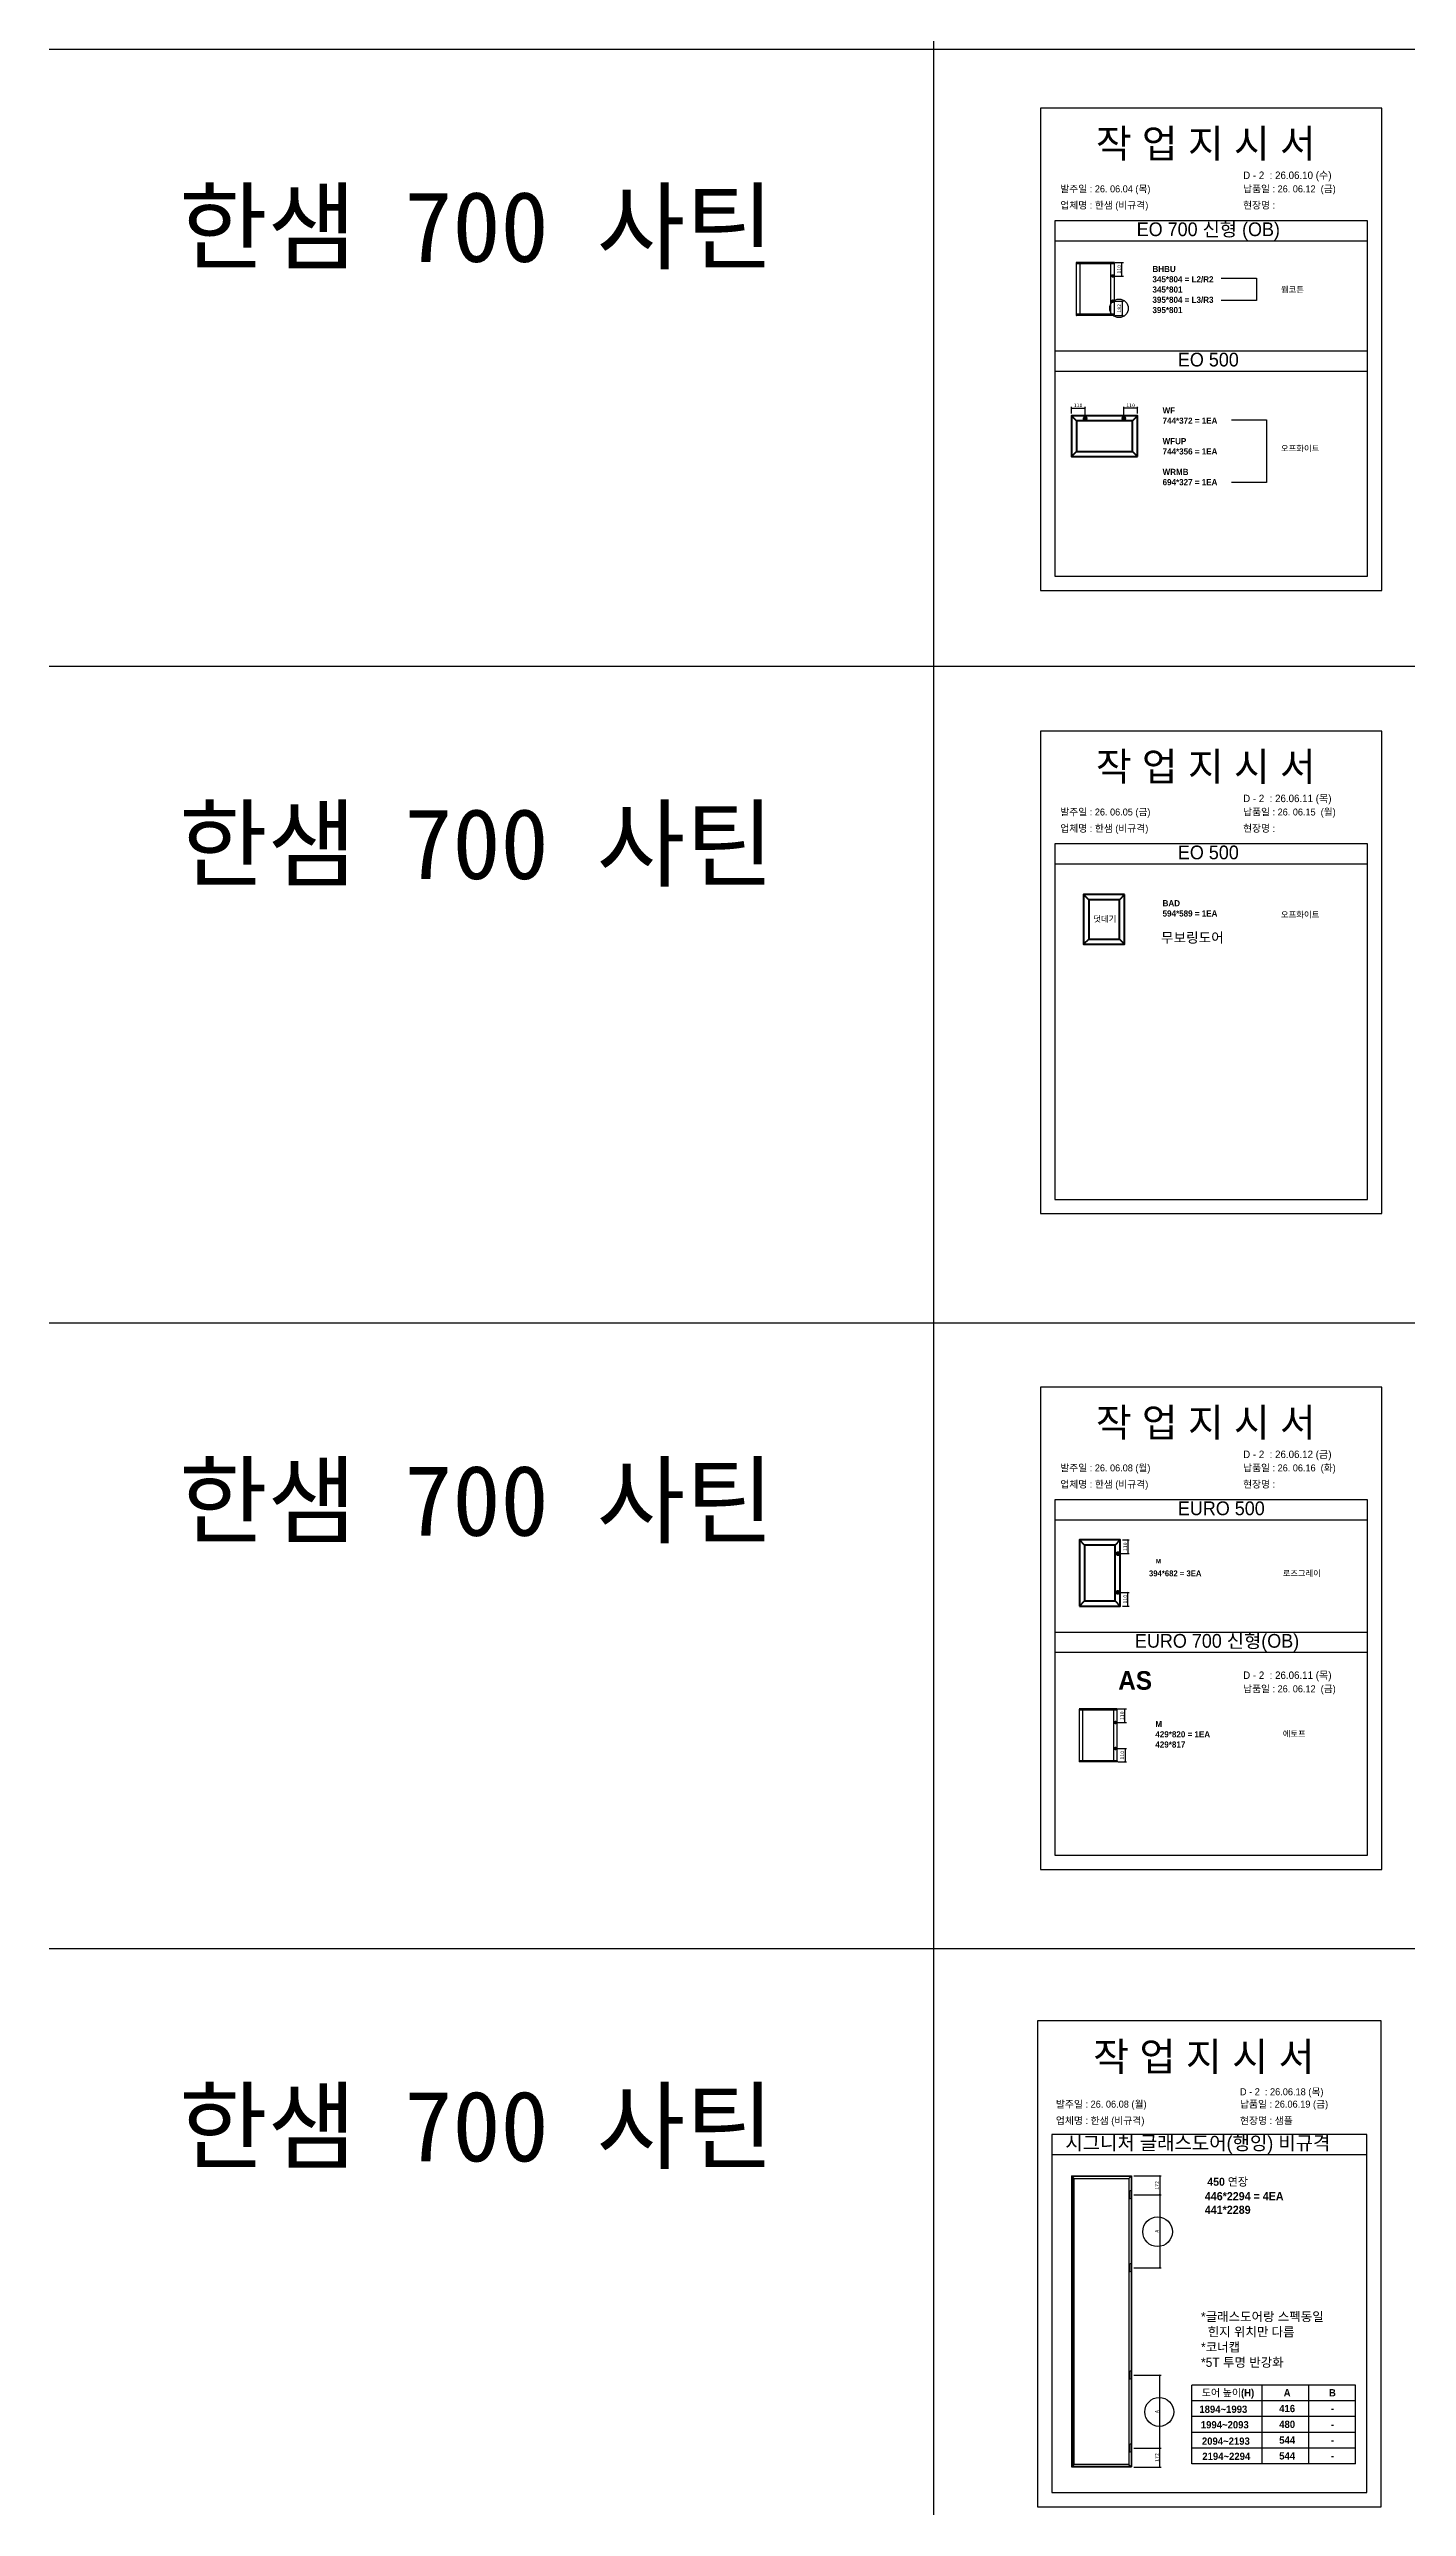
# Model space of a CAD drawing. Header units: millimetres. Extents: x -44117 to 256353, y -2095463 to 65325.
# Drawn here: x 104303 to 113507, y -1000488 to -983822 of the extents above; entities that cross this region are included whole.
import ezdxf
from ezdxf.enums import TextEntityAlignment as Align

# ---------------------------------------------------------------- set-up
doc = ezdxf.new("R2010")
doc.units = ezdxf.units.MM
doc.header["$LTSCALE"] = 10
doc.layers.add('Layer1', color=7, linetype='Continuous', lineweight=70)
doc.layers.add('TEXT', color=3, linetype='Continuous')
doc.styles.add('MtX_Gulim', font='')
doc.styles.add('MtX_굴림_1', font='')
doc.styles.get('MtX_Gulim').set_extended_font_data('Gulim', bold=True)
doc.styles.get('MtX_굴림_1').set_extended_font_data('굴림', bold=True)
doc.dimstyles.new('ISO-25', dxfattribs={"dimtxt": 2.5, "dimasz": 2.5, "dimexe": 1, "dimexo": 1, "dimtad": 1, "dimtxsty": 'Standard', "dimblk": 'ARCHTICK', "dimcen": 2.5, "dimadec": 0, "dimazin": 0, "dimtfac": 1, "dimtmove": 0, "dimatfit": 3, "dimfxl": 0, "dimarcsym": 0})

# ---------------------------------------------------------------- blocks, each defined once
blk = doc.blocks.new('_ArchTick')
at = {"color": 0, "linetype": 'ByBlock', "const_width": 0.15}
blk.add_lwpolyline([(-0.5, -0.5), (0.5, 0.5)], dxfattribs=at)
blk = doc.blocks.new('*D6758')
at = {"color": 0, "lineweight": -2}
for p, q in [((111529, -985269), (111586, -985269)), ((111576, -985360), (111576, -985269)), ((111529, -985360), (111586, -985360))]:
    blk.add_line(p, q, dxfattribs=at)
at = {"layer": 'Defpoints', "color": 0}
for p in [(111514, -985269), (111576, -985269), (111514, -985360)]:
    blk.add_point(p, dxfattribs=at)
at = {"color": 0, "lineweight": -2, "xscale": 10, "yscale": 10, "zscale": 10}
for p, rotation in [((111576, -985269), 90), ((111576, -985360), 270)]:
    blk.add_blockref('_ArchTick', p, dxfattribs=dict(at, rotation=rotation))
at = {"color": 0, "insert": (111557, -985314), "char_height": 25, "attachment_point": 5, "rotation": 90}
blk.add_mtext('110', dxfattribs=at)
blk = doc.blocks.new('*D6759')
at = {"color": 0, "lineweight": -2}
for p, q in [((111529, -985531), (111587, -985531)), ((111529, -985627), (111587, -985627)), ((111577, -985531), (111577, -985627))]:
    blk.add_line(p, q, dxfattribs=at)
at = {"layer": 'Defpoints', "color": 0}
for p in [(111514, -985531), (111514, -985627), (111577, -985627)]:
    blk.add_point(p, dxfattribs=at)
at = {"color": 0, "lineweight": -2, "xscale": 10, "yscale": 10, "zscale": 10}
for p, rotation in [((111577, -985531), 90), ((111577, -985627), 270)]:
    blk.add_blockref('_ArchTick', p, dxfattribs=dict(at, rotation=rotation))
at = {"color": 0, "insert": (111558, -985579), "char_height": 25, "attachment_point": 5, "rotation": 90}
blk.add_mtext('182', dxfattribs=at)
blk = doc.blocks.new('*D6760')
at = {"color": 0, "lineweight": -2}
for p, q in [((111233, -986293), (111233, -986246)), ((111233, -986256), (111326, -986256)), ((111326, -986310), (111326, -986246))]:
    blk.add_line(p, q, dxfattribs=at)
at = {"layer": 'Defpoints', "color": 0}
for p in [(111233, -986308), (111326, -986256), (111326, -986325)]:
    blk.add_point(p, dxfattribs=at)
at = {"color": 0, "lineweight": -2, "xscale": 10, "yscale": 10, "zscale": 10, "rotation": 180}
blk.add_blockref('_ArchTick', (111233, -986256), dxfattribs=at)
at = {"color": 0, "lineweight": -2, "xscale": 10, "yscale": 10, "zscale": 10}
blk.add_blockref('_ArchTick', (111326, -986256), dxfattribs=at)
at = {"color": 0, "insert": (111279, -986237), "char_height": 25, "attachment_point": 5}
blk.add_mtext('110', dxfattribs=at)
blk = doc.blocks.new('*D6761')
at = {"color": 0, "lineweight": -2}
for p, q in [((111589, -986310), (111589, -986246)), ((111682, -986256), (111589, -986256)), ((111682, -986293), (111682, -986246))]:
    blk.add_line(p, q, dxfattribs=at)
at = {"layer": 'Defpoints', "color": 0}
for p in [(111589, -986256), (111682, -986308), (111589, -986325)]:
    blk.add_point(p, dxfattribs=at)
at = {"color": 0, "lineweight": -2, "xscale": 10, "yscale": 10, "zscale": 10, "rotation": 180}
blk.add_blockref('_ArchTick', (111589, -986256), dxfattribs=at)
at = {"color": 0, "lineweight": -2, "xscale": 10, "yscale": 10, "zscale": 10}
blk.add_blockref('_ArchTick', (111682, -986256), dxfattribs=at)
at = {"color": 0, "insert": (111635, -986237), "char_height": 25, "attachment_point": 5}
blk.add_mtext('110', dxfattribs=at)
blk = doc.blocks.new('*D6764')
at = {"color": 0, "lineweight": -2}
for p, q in [((111580, -993931), (111626, -993931)), ((111616, -993931), (111616, -994024)), ((111562, -994024), (111626, -994024))]:
    blk.add_line(p, q, dxfattribs=at)
at = {"layer": 'Defpoints', "color": 0}
for p in [(111565, -993931), (111547, -994024), (111616, -994024)]:
    blk.add_point(p, dxfattribs=at)
at = {"color": 0, "lineweight": -2, "xscale": 10, "yscale": 10, "zscale": 10}
for p, rotation in [((111616, -993931), 90), ((111616, -994024), 270)]:
    blk.add_blockref('_ArchTick', p, dxfattribs=dict(at, rotation=rotation))
at = {"color": 0, "insert": (111598, -993977), "char_height": 25, "attachment_point": 5, "rotation": 90}
blk.add_mtext('110', dxfattribs=at)
blk = doc.blocks.new('*D6765')
at = {"color": 0, "lineweight": -2}
for p, q in [((111562, -994287), (111626, -994287)), ((111616, -994380), (111616, -994287)), ((111580, -994380), (111626, -994380))]:
    blk.add_line(p, q, dxfattribs=at)
at = {"layer": 'Defpoints', "color": 0}
for p in [(111547, -994287), (111616, -994287), (111565, -994380)]:
    blk.add_point(p, dxfattribs=at)
at = {"color": 0, "lineweight": -2, "xscale": 10, "yscale": 10, "zscale": 10}
for p, rotation in [((111616, -994287), 90), ((111616, -994380), 270)]:
    blk.add_blockref('_ArchTick', p, dxfattribs=dict(at, rotation=rotation))
at = {"color": 0, "insert": (111598, -994333), "char_height": 25, "attachment_point": 5, "rotation": 90}
blk.add_mtext('110', dxfattribs=at)
blk = doc.blocks.new('*D6766')
at = {"color": 0, "lineweight": -2}
for p, q in [((111548, -995077), (111606, -995077)), ((111596, -995169), (111596, -995077)), ((111548, -995169), (111606, -995169))]:
    blk.add_line(p, q, dxfattribs=at)
at = {"layer": 'Defpoints', "color": 0}
for p in [(111533, -995077), (111596, -995077), (111533, -995169)]:
    blk.add_point(p, dxfattribs=at)
at = {"color": 0, "lineweight": -2, "xscale": 10, "yscale": 10, "zscale": 10}
for p, rotation in [((111596, -995077), 90), ((111596, -995169), 270)]:
    blk.add_blockref('_ArchTick', p, dxfattribs=dict(at, rotation=rotation))
at = {"color": 0, "insert": (111577, -995123), "char_height": 25, "attachment_point": 5, "rotation": 90}
blk.add_mtext('110', dxfattribs=at)
blk = doc.blocks.new('*D6767')
at = {"color": 0, "lineweight": -2}
for p, q in [((111548, -995346), (111607, -995346)), ((111548, -995436), (111607, -995436)), ((111597, -995346), (111597, -995436))]:
    blk.add_line(p, q, dxfattribs=at)
at = {"layer": 'Defpoints', "color": 0}
for p in [(111533, -995346), (111533, -995436), (111597, -995436)]:
    blk.add_point(p, dxfattribs=at)
at = {"color": 0, "lineweight": -2, "xscale": 10, "yscale": 10, "zscale": 10}
for p, rotation in [((111597, -995346), 90), ((111597, -995436), 270)]:
    blk.add_blockref('_ArchTick', p, dxfattribs=dict(at, rotation=rotation))
at = {"color": 0, "insert": (111578, -995391), "char_height": 25, "attachment_point": 5, "rotation": 90}
blk.add_mtext('110', dxfattribs=at)
blk = doc.blocks.new('*D6802')
at = {"color": 0, "lineweight": -2}
for p, q in [((111656, -998372), (111842, -998372)), ((111832, -998372), (111832, -998867)), ((111656, -998867), (111842, -998867))]:
    blk.add_line(p, q, dxfattribs=at)
at = {"layer": 'Defpoints', "color": 0}
for p in [(111641, -998372), (111641, -998867), (111832, -998867)]:
    blk.add_point(p, dxfattribs=at)
at = {"color": 0, "lineweight": -2, "xscale": 10, "yscale": 10, "zscale": 10}
for p, rotation in [((111832, -998372), 90), ((111832, -998867), 270)]:
    blk.add_blockref('_ArchTick', p, dxfattribs=dict(at, rotation=rotation))
at = {"color": 0, "insert": (111813, -998619), "char_height": 25, "attachment_point": 5, "rotation": 90}
blk.add_mtext('A', dxfattribs=at)
blk = doc.blocks.new('*D6803')
at = {"color": 0, "lineweight": -2}
for p, q in [((111656, -998243), (111842, -998243)), ((111832, -998243), (111832, -998372)), ((111656, -998372), (111842, -998372))]:
    blk.add_line(p, q, dxfattribs=at)
at = {"layer": 'Defpoints', "color": 0}
for p in [(111641, -998243), (111641, -998372), (111832, -998372)]:
    blk.add_point(p, dxfattribs=at)
at = {"color": 0, "lineweight": -2, "xscale": 10, "yscale": 10, "zscale": 10}
for p, rotation in [((111832, -998243), 90), ((111832, -998372), 270)]:
    blk.add_blockref('_ArchTick', p, dxfattribs=dict(at, rotation=rotation))
at = {"color": 0, "insert": (111813, -998308), "char_height": 25, "attachment_point": 5, "rotation": 90}
blk.add_mtext('172', dxfattribs=at)
blk = doc.blocks.new('*D6804')
at = {"color": 0, "lineweight": -2}
for p, q in [((111656, -999594), (111842, -999594)), ((111832, -1000089), (111832, -999594)), ((111656, -1000089), (111842, -1000089))]:
    blk.add_line(p, q, dxfattribs=at)
at = {"layer": 'Defpoints', "color": 0}
for p in [(111641, -999594), (111832, -999594), (111641, -1000089)]:
    blk.add_point(p, dxfattribs=at)
at = {"color": 0, "lineweight": -2, "xscale": 10, "yscale": 10, "zscale": 10}
for p, rotation in [((111832, -999594), 90), ((111832, -1000089), 270)]:
    blk.add_blockref('_ArchTick', p, dxfattribs=dict(at, rotation=rotation))
at = {"color": 0, "insert": (111813, -999842), "char_height": 25, "attachment_point": 5, "rotation": 90}
blk.add_mtext('A', dxfattribs=at)
blk = doc.blocks.new('*D6805')
at = {"color": 0, "lineweight": -2}
for p, q in [((111656, -1000089), (111842, -1000089)), ((111832, -1000218), (111832, -1000089)), ((111656, -1000218), (111842, -1000218))]:
    blk.add_line(p, q, dxfattribs=at)
at = {"layer": 'Defpoints', "color": 0}
for p in [(111641, -1000089), (111832, -1000089), (111641, -1000218)]:
    blk.add_point(p, dxfattribs=at)
at = {"color": 0, "lineweight": -2, "xscale": 10, "yscale": 10, "zscale": 10}
for p, rotation in [((111832, -1000089), 90), ((111832, -1000218), 270)]:
    blk.add_blockref('_ArchTick', p, dxfattribs=dict(at, rotation=rotation))
at = {"color": 0, "insert": (111813, -1000153), "char_height": 25, "attachment_point": 5, "rotation": 90}
blk.add_mtext('172', dxfattribs=at)

msp = doc.modelspace()

# ---------------------------------------------------------------- linework, layer by layer
at = {"color": 1}
for p, q in [((104302.82932, -983821.55376), (196571.97618, -983821.55376)), ((104302.82932, -983821.55376), (196571.97618, -983821.55376)), ((104302.82932, -983821.55376), (196571.97618, -983821.55376)), ((104302.82932, -983821.55376), (196571.97618, -983821.55376)), ((104302.82932, -983821.55376), (196571.97618, -983821.55376)), ((104302.82932, -983821.55376), (196571.97618, -983821.55376)), ((104302.82932, -983821.55376), (196571.97618, -983821.55376)), ((104302.82932, -983821.55376), (196571.97618, -983821.55376)), ((104302.82932, -983821.55376), (196571.97618, -983821.55376)), ((104302.82932, -983821.55376), (196571.97618, -983821.55376)), ((104302.82932, -988006.56345), (196571.97618, -988006.56345)), ((104302.82932, -988006.56345), (196571.97618, -988006.56345)), ((104302.82932, -988006.56345), (196571.97618, -988006.56345)), ((104302.82932, -988006.56345), (196571.97618, -988006.56345)), ((104302.82932, -988006.56345), (196571.97618, -988006.56345)), ((104302.82932, -988006.56345), (196571.97618, -988006.56345)), ((104302.82932, -988006.56345), (196571.97618, -988006.56345)), ((104302.82932, -988006.56345), (196571.97618, -988006.56345)), ((104302.82932, -988006.56345), (196571.97618, -988006.56345)), ((104302.82932, -988006.56345), (196571.97618, -988006.56345)), ((104302.82932, -992459.91045), (196571.97618, -992459.91045)), ((104302.82932, -992459.91045), (196571.97618, -992459.91045)), ((104302.82932, -992459.91045), (196571.97618, -992459.91045)), ((104302.82932, -992459.91045), (196571.97618, -992459.91045)), ((104302.82932, -992459.91045), (196571.97618, -992459.91045)), ((104302.82932, -992459.91045), (196571.97618, -992459.91045)), ((104302.82932, -992459.91045), (196571.97618, -992459.91045)), ((104302.82932, -992459.91045), (196571.97618, -992459.91045)), ((104302.82932, -992459.91045), (196571.97618, -992459.91045)), ((104302.82932, -992459.91045), (196571.97618, -992459.91045)), ((104302.82932, -996702.5257), (196571.97618, -996702.5257)), ((104302.82932, -996702.5257), (196571.97618, -996702.5257)), ((104302.82932, -996702.5257), (196571.97618, -996702.5257)), ((104302.82932, -996702.5257), (196571.97618, -996702.5257)), ((104302.82932, -996702.5257), (196571.97618, -996702.5257)), ((104302.82932, -996702.5257), (196571.97618, -996702.5257)), ((104302.82932, -996702.5257), (196571.97618, -996702.5257)), ((104302.82932, -996702.5257), (196571.97618, -996702.5257)), ((104302.82932, -996702.5257), (196571.97618, -996702.5257)), ((104302.82932, -996702.5257), (196571.97618, -996702.5257))]:
    msp.add_line(p, q, dxfattribs=at)
for p, q in [((113240.6768, -984985.39631), (111120.2023, -984985.39631)), ((113240.6768, -985123.08946), (111120.2023, -985123.08946)), ((111266.65183, -985268.96698), (111266.65183, -985626.95035)), ((111524.75805, -985269.43055), (111266.65183, -985269.43055)), ((111524.75805, -985276.43569), (111266.65183, -985276.43569)), ((111524.5005, -985268.70943), (111266.90937, -985268.70943)), ((111289.57307, -985275.92061), (111289.57307, -985619.48164)), ((111501.57927, -985619.48164), (111501.57927, -985276.43569)), ((111523.47034, -985276.43569), (111523.47034, -985268.70943)), ((111524.75805, -985626.95035), (111524.75805, -985268.96698)), ((111524.75805, -985619.48164), (111266.65183, -985619.48164)), ((111524.75805, -985626.48678), (111266.65183, -985626.48678)), ((111524.5005, -985627.2079), (111266.90937, -985627.2079)), ((111267.93954, -985627.2079), (111267.93954, -985619.48164)), ((111523.47034, -985619.48164), (111523.47034, -985627.2079)), ((113240.6768, -985869.31578), (111120.2023, -985869.31578)), ((113240.6768, -986007.00893), (111120.2023, -986007.00893)), ((113240.6768, -989211.13676), (111120.2023, -989211.13676)), ((113240.6768, -989348.82991), (111120.2023, -989348.82991)), ((113240.6768, -993659.0649), (111120.2023, -993659.0649)), ((113240.6768, -993796.75805), (111120.2023, -993796.75805)), ((113240.6768, -994557.80073), (111120.2023, -994557.80073)), ((113240.6768, -994695.49388), (111120.2023, -994695.49388)), ((111286.18656, -995077.74434), (111286.18656, -995435.72771)), ((111544.29277, -995078.20791), (111286.18656, -995078.20791)), ((111544.29277, -995085.21305), (111286.18656, -995085.21305)), ((111544.03523, -995077.48679), (111286.4441, -995077.48679)), ((111309.10779, -995084.69797), (111309.10779, -995428.259)), ((111521.11399, -995428.259), (111521.11399, -995085.21305)), ((111543.00506, -995085.21305), (111543.00506, -995077.48679)), ((111544.29277, -995435.72771), (111544.29277, -995077.74434)), ((111544.29277, -995428.259), (111286.18656, -995428.259)), ((111544.29277, -995435.26414), (111286.18656, -995435.26414)), ((111544.03523, -995435.98526), (111286.4441, -995435.98526)), ((111287.47427, -995435.98526), (111287.47427, -995428.259)), ((111543.00506, -995428.259), (111543.00506, -995435.98526)), ((113235.29227, -997962.82899), (111099.59242, -997962.82899)), ((113235.29227, -998101.5108), (111099.59242, -998101.5108)), ((111234.84213, -998243.41461), (111234.84213, -1000217.54515)), ((111234.84213, -998243.41461), (111640.58509, -998243.41461)), ((111234.84213, -998243.41461), (111252.12714, -998260.69963)), ((111234.84213, -998243.41461), (111243.02977, -998243.41461)), ((111243.02977, -998243.41461), (111243.02977, -1000217.54515)), ((111623.30007, -998260.69963), (111640.58509, -998243.41461)), ((111640.58509, -998243.41461), (111640.58509, -1000217.54515)), ((112050.70361, -1000197.21199), (112050.70361, -999662.17742)), ((113160.03382, -999662.17742), (112050.70361, -999662.17742)), ((113160.03382, -999769.18433), (112050.70361, -999769.18433)), ((112527.19909, -1000197.21199), (112527.19909, -999662.17742)), ((112843.61645, -1000197.21199), (112843.61645, -999662.17742)), ((113160.03382, -1000197.21199), (113160.03382, -999662.17742)), ((113160.03382, -999876.19125), (112050.70361, -999876.19125)), ((113160.03382, -999983.19816), (112050.70361, -999983.19816)), ((113160.03382, -1000090.20508), (112050.70361, -1000090.20508)), ((111252.12714, -1000200.26014), (111234.84213, -1000217.54515)), ((111234.84213, -1000217.54515), (111640.58509, -1000217.54515)), ((111623.30007, -1000200.26014), (111640.58509, -1000217.54515)), ((113160.03382, -1000197.21199), (112050.70361, -1000197.21199))]:
    msp.add_line(p, q)
at = {"linetype": 'Continuous'}
for p, q in [((111252.12714, -1000200.26014), (111252.12714, -998260.69963)), ((111252.12714, -998260.69963), (111623.30007, -998260.69963)), ((111623.30007, -998260.69963), (111623.30007, -1000200.26014)), ((111623.30007, -1000200.26014), (111252.12714, -1000200.26014))]:
    msp.add_line(p, q, dxfattribs=at)
at = {"color": 1}
for p in [(110300.49669, 21924.9366), (110300.49669, 14161.07811), (110300.49669, 18584.38997), (110300.49669, 10820.53148), (110300.49669, 18627.87121), (110300.49669, 10864.01272), (110300.49669, 15287.32457), (110300.49669, 7523.46608), (110300.49669, 3746.75115), (110300.49669, 21924.9366), (110300.49669, 14161.07811), (110300.49669, 18584.38997), (110300.49669, 10820.53148), (110300.49669, 18627.87121), (110300.49669, 10864.01272), (110300.49669, 15287.32457), (110300.49669, 7523.46608), (110300.49669, 3746.75115), (110300.49669, 21924.9366), (110300.49669, 14161.07811), (110300.49669, 18584.38997), (110300.49669, 10820.53148), (110300.49669, 18627.87121), (110300.49669, 10864.01272), (110300.49669, 15287.32457), (110300.49669, 7523.46608), (110300.49669, 3746.75115), (110300.49669, 21924.9366), (110300.49669, 14161.07811), (110300.49669, 18584.38997), (110300.49669, 10820.53148), (110300.49669, 18627.87121), (110300.49669, 10864.01272), (110300.49669, 15287.32457), (110300.49669, 7523.46608), (110300.49669, 3746.75115), (110300.49669, 21924.9366), (110300.49669, 14161.07811), (110300.49669, 18584.38997), (110300.49669, 10820.53148), (110300.49669, 18627.87121), (110300.49669, 10864.01272), (110300.49669, 15287.32457), (110300.49669, 7523.46608), (110300.49669, 3746.75115), (110300.49669, 21924.9366), (110300.49669, 14161.07811), (110300.49669, 18584.38997), (110300.49669, 10820.53148), (110300.49669, 18627.87121), (110300.49669, 10864.01272), (110300.49669, 15287.32457), (110300.49669, 7523.46608), (110300.49669, 3746.75115), (110300.49669, 21924.9366), (110300.49669, 14161.07811), (110300.49669, 18584.38997), (110300.49669, 10820.53148), (110300.49669, 18627.87121), (110300.49669, 10864.01272), (110300.49669, 15287.32457), (110300.49669, 7523.46608), (110300.49669, 3746.75115), (110300.49669, 21924.9366), (110300.49669, 14161.07811), (110300.49669, 18584.38997), (110300.49669, 10820.53148), (110300.49669, 18627.87121), (110300.49669, 10864.01272), (110300.49669, 15287.32457), (110300.49669, 7523.46608), (110300.49669, 3746.75115), (110300.49669, 21924.9366), (110300.49669, 14161.07811), (110300.49669, 18584.38997), (110300.49669, 10820.53148), (110300.49669, 18627.87121), (110300.49669, 10864.01272), (110300.49669, 15287.32457), (110300.49669, 7523.46608), (110300.49669, 3746.75115), (110300.49669, 21924.9366), (110300.49669, 14161.07811), (110300.49669, 18584.38997), (110300.49669, 10820.53148), (110300.49669, 18627.87121), (110300.49669, 10864.01272), (110300.49669, 15287.32457), (110300.49669, 7523.46608), (110300.49669, 3746.75115), (110300.49669, 12702.87182), (110300.49669, 4939.01333), (110300.49669, 9362.32519), (110300.49669, 1598.4667), (110300.49669, 9405.80642), (110300.49669, 1641.94794), (110300.49669, 6065.25979), (110300.49669, -1698.5987), (110300.49669, -5475.31363), (110300.49669, 12702.87182), (110300.49669, 4939.01333), (110300.49669, 9362.32519), (110300.49669, 1598.4667), (110300.49669, 9405.80642), (110300.49669, 1641.94794), (110300.49669, 6065.25979), (110300.49669, -1698.5987), (110300.49669, -5475.31363), (110300.49669, 12702.87182), (110300.49669, 4939.01333), (110300.49669, 9362.32519), (110300.49669, 1598.4667), (110300.49669, 9405.80642), (110300.49669, 1641.94794), (110300.49669, 6065.25979), (110300.49669, -1698.5987), (110300.49669, -5475.31363), (110300.49669, 12702.87182), (110300.49669, 4939.01333), (110300.49669, 9362.32519), (110300.49669, 1598.4667), (110300.49669, 9405.80642), (110300.49669, 1641.94794), (110300.49669, 6065.25979), (110300.49669, -1698.5987), (110300.49669, -5475.31363), (110300.49669, 12702.87182), (110300.49669, 4939.01333), (110300.49669, 9362.32519), (110300.49669, 1598.4667), (110300.49669, 9405.80642), (110300.49669, 1641.94794), (110300.49669, 6065.25979), (110300.49669, -1698.5987), (110300.49669, -5475.31363)]:
    msp.add_xline(p, (0, 1), dxfattribs=at)
for points in [[(111023.8171, -987492.55485), (113337.062, -987492.55485), (113337.062, -984220.96564), (111023.8171, -984220.96564)], [(111023.8171, -991718.2953), (113337.062, -991718.2953), (113337.062, -988446.70608), (111023.8171, -988446.70608)], [(111023.8171, -996166.22345), (113337.062, -996166.22345), (113337.062, -992894.63423), (111023.8171, -992894.63423)], [(111002.51516, -1000487.98935), (113332.36954, -1000487.98935), (113332.36954, -997192.90958), (111002.51516, -997192.90958)], [(111237.57134, -998246.14382), (111637.85587, -998246.14382), (111637.85587, -1000214.81594), (111237.57134, -1000214.81594)]]:
    msp.add_lwpolyline(points, close=True)
for points in [[(111120.2023, -984985.39631), (111120.2023, -987396.16965), (113240.6768, -987396.16965), (113240.6768, -984985.39631)], [(112249.46365, -985375.54074), (112487.60708, -985375.54074), (112487.60708, -985526.70911), (112249.46365, -985526.70911)], [(112318.2162, -986334.31495), (112556.35963, -986334.31495), (112556.35963, -986760.13869), (112318.2162, -986760.13869)], [(111120.2023, -989211.13676), (111120.2023, -991621.9101), (113240.6768, -991621.9101), (113240.6768, -989211.13676)], [(111120.2023, -993659.0649), (111120.2023, -996069.83825), (113240.6768, -996069.83825), (113240.6768, -993659.0649)], [(111099.59242, -997962.82899), (111099.59242, -1000390.91208), (113235.29227, -1000390.91208), (113235.29227, -997962.82899)]]:
    msp.add_lwpolyline(points)
at = {"linetype": 'Continuous'}
for points in [[(111634.20238, -998398.495), (111634.20238, -998398.495, 0.4142135624), (111640.58509, -998392.11228), (111640.58509, -998351.26294, 0.4142135624), (111634.20238, -998344.88023), (111634.20238, -998344.88023, 0.4142135624), (111627.81967, -998351.26294), (111627.81967, -998392.11228, 0.4142135624)], [(111634.20238, -998893.39224), (111634.20238, -998893.39224, 0.4142135624), (111640.58509, -998887.00953), (111640.58509, -998846.16018, 0.4142135624), (111634.20238, -998839.77747), (111634.20238, -998839.77747, 0.4142135624), (111627.81967, -998846.16018), (111627.81967, -998887.00953, 0.4142135624)], [(111634.20238, -999621.1823), (111634.20238, -999621.1823, 0.4142135624), (111640.58509, -999614.79958), (111640.58509, -999573.95024, 0.4142135624), (111634.20238, -999567.56753), (111634.20238, -999567.56753, 0.4142135624), (111627.81967, -999573.95024), (111627.81967, -999614.79958, 0.4142135624)], [(111634.20238, -1000116.07954), (111634.20238, -1000116.07954, 0.4142135624), (111640.58509, -1000109.69683), (111640.58509, -1000068.84748, 0.4142135624), (111634.20238, -1000062.46477), (111634.20238, -1000062.46477, 0.4142135624), (111627.81967, -1000068.84748), (111627.81967, -1000109.69683, 0.4142135624)]]:
    msp.add_lwpolyline(points, format="xyb", close=True, dxfattribs=at)
at = {"color": 1}
for centre, radius in [((111555.83381, -985579.20596), 63.01379), ((111817.60747, -998622.11174), 100.68047), ((111828.79419, -999844.26079), 97.88379)]:
    msp.add_circle(centre, radius, dxfattribs=at)
for centre, start, end in [((111524.5005, -985268.96698), 0, 90), ((111266.90937, -985626.95036), 180, 270), ((111524.5005, -985626.95036), 270, 0), ((111544.03523, -995077.74434), 0, 90), ((111286.4441, -995435.72772), 180, 270), ((111544.03523, -995435.72772), 270, 0)]:
    msp.add_arc(centre, 0.25754, start, end)
at = {"layer": 'Layer1'}
for p, q in [((111513.61921, -985350.25213), (111513.61921, -985369.23613)), ((111513.61921, -985540.1794), (111513.61921, -985521.1954)), ((111267.73712, -986342.39356), (111233.10049, -986307.75693)), ((111681.71316, -986307.75693), (111647.07653, -986342.39356)), ((111647.07653, -986342.39356), (111681.71316, -986307.75693)), ((111311.46532, -986325.44618), (111340.25954, -986325.44618)), ((111603.34833, -986325.44618), (111574.55411, -986325.44618)), ((111267.73712, -986550.21337), (111233.10049, -986584.85001)), ((111681.71316, -986584.85001), (111647.07653, -986550.21337)), ((111316.17764, -989554.96216), (111350.81428, -989589.5988)), ((111350.81428, -989589.5988), (111316.17764, -989554.96216)), ((111593.27073, -989554.96216), (111558.63409, -989589.5988)), ((111350.81428, -989855.93714), (111316.17764, -989890.57377)), ((111558.63409, -989855.93714), (111593.27073, -989890.57377)), ((111322.33136, -993965.67148), (111287.69472, -993931.03484)), ((111530.15117, -993965.67148), (111564.78781, -993931.03484)), ((111547.09855, -994009.39968), (111547.09855, -994038.19389)), ((111547.09855, -994301.28268), (111547.09855, -994272.48847)), ((111287.69472, -994379.64752), (111322.33136, -994345.01088)), ((111564.78781, -994379.64752), (111530.15117, -994345.01088)), ((111530.15117, -994345.01088), (111564.78781, -994379.64752)), ((111533.15394, -995159.02949), (111533.15394, -995178.01349)), ((111533.15394, -995355.01225), (111533.15394, -995336.02825))]:
    msp.add_line(p, q, dxfattribs=at)
for points in [[(111523.11121, -985359.74413), (111504.12721, -985359.74413)], [(111523.11121, -985530.6874), (111504.12721, -985530.6874)], [(111681.71316, -986584.85001), (111681.71316, -986307.75693), (111233.10049, -986307.75693), (111233.10049, -986584.85001)], [(111325.86243, -986311.04907), (111325.86243, -986339.84329)], [(111588.95122, -986311.04907), (111588.95122, -986339.84329)], [(111647.07653, -986550.21337), (111647.07653, -986342.39356), (111267.73712, -986342.39356), (111267.73712, -986550.21337)], [(111593.27073, -989554.96216), (111316.17764, -989554.96216), (111316.17764, -989890.57377), (111593.27073, -989890.57377)], [(111558.63409, -989589.5988), (111350.81428, -989589.5988), (111350.81428, -989855.93714), (111558.63409, -989855.93714)], [(111287.69472, -994379.64752), (111564.78781, -994379.64752), (111564.78781, -993931.03484), (111287.69472, -993931.03484)], [(111322.33136, -994345.01088), (111530.15117, -994345.01088), (111530.15117, -993965.67148), (111322.33136, -993965.67148)], [(111561.49566, -994023.79679), (111532.70144, -994023.79679)], [(111561.49566, -994286.88557), (111532.70144, -994286.88557)], [(111542.64594, -995168.52149), (111523.66194, -995168.52149)], [(111542.64594, -995345.52025), (111523.66194, -995345.52025)]]:
    msp.add_lwpolyline(points, close=True, dxfattribs=at)
for centre, radius in [((111513.61921, -985359.74413), 6.328), ((111513.61921, -985530.6874), 6.328), ((111325.86243, -986325.44618), 9.59807), ((111588.95122, -986325.44618), 9.59807), ((111547.09855, -994023.79679), 9.59807), ((111547.09855, -994286.88557), 9.59807), ((111533.15394, -995168.52149), 6.328), ((111533.15394, -995345.52025), 6.328)]:
    msp.add_circle(centre, radius, dxfattribs=at)

# ---------------------------------------------------------------- texts
at = {"linetype": 'Continuous', "style": 'MtX_Gulim'}
for s, height, p in [('M', 30.31593, (111805.49552, -994090.32579)), ('450 연장', 54.462097, (112154.88597, -998310.75323))]:
    msp.add_text(s, height=height, dxfattribs=at).set_placement(p)
at = {"style": 'MtX_굴림_1'}
for s, height, p in [('도어 높이(H)', 49.342521, (112295.30289, -999738.92548)), ('A', 49.34252, (112696.02266, -999738.92548)), ('B', 49.34252, (113002.78366, -999738.92548)), ('-', 49.34252, (113002.78366, -999845.9324)), ('-', 49.34252, (113002.78366, -999952.93931)), ('-', 49.34252, (113002.78366, -1000059.94623)), ('-', 49.34252, (113002.78366, -1000166.95314))]:
    msp.add_text(s, height=height, dxfattribs=at).set_placement(p, align=Align.CENTER)
at = {"color": 1, "style": 'MtX_굴림_1'}
for s, p in [('416', (112696.02266, -999845.9324)), ('480', (112696.02266, -999952.93931)), ('544', (112696.02266, -1000059.94623)), ('544', (112696.02266, -1000166.95314))]:
    msp.add_text(s, height=49.342521, dxfattribs=at).set_placement(p, align=Align.CENTER)
at = {"attachment_point": 1}
for s, width, gutter_width, heights, insert, char_height in [('{\\fGulim|b0|i0|c129|p50;작 업 지 시 서}', 4553.9528048, 17.21164, [-214.58863], (111399.4531, -984364.39028), 192.7704086), ('{\\f굴림|b0|i0|c129|p50;한샘} 700 {\\f굴림|b0|i0|c129|p50;사틴}', 5072.1082947, 2395.6482, [-533.35869], (105182.75576, -984785.08845), 479.1296392), ('{\\f굴림|b0|i0|c129|p50;한샘} 700 {\\f굴림|b0|i0|c129|p50;사틴}', 5072.1082947, 2395.6482, [-533.35869], (105182.75576, -984785.08845), 479.1296392), ('{\\f굴림|b0|i0|c129|p50;한샘} 700 {\\f굴림|b0|i0|c129|p50;사틴}', 5072.1082947, 2395.6482, [-533.35869], (105182.75576, -984785.08845), 479.1296392), ('{\\f굴림|b0|i0|c129|p50;한샘} 700 {\\f굴림|b0|i0|c129|p50;사틴}', 5072.1082947, 2395.6482, [-533.35869], (105182.75576, -984785.08845), 479.1296392), ('{\\f굴림|b0|i0|c129|p50;한샘} 700 {\\f굴림|b0|i0|c129|p50;사틴}', 5072.1082947, 2395.6482, [-533.35869], (105182.75576, -984785.08845), 479.1296392), ('\\pt11;{\\fGulim|b0|i0|c129|p50;발주일 : 26. 06.04 (목)}', 4553.9528048, 17.21164, [47.50981], (111158.20182, -984745.41534), 47.2287501), ('{\\fGulim|b0|i0|c129|p50;납품일 : 26. 06.12  (금)}', 4553.9528048, 17.21164, [48.31684], (112397.40985, -984745.41534), 47.2287501), ('{\\fGulim|b0|i0|c129|p50;업체명 : 한샘 (비규격)}', 4553.9528048, 17.21164, [49.72484], (111158.20182, -984856.47337), 47.2287501), ('{\\fGulim|b0|i0|c129|p50;EO 700 신형 (OB)}', 2199.0574109, 8.31133, [-117.13327], (111675.92884, -984996.40718), 93.0868662), ('{\\fGulim|b0|i0|c129|p50;현장명 :  }', 4553.9528048, 17.21164, [52.69999], (112397.40985, -984856.47337), 47.2287501), ('{\\f굴림|b1|i0|c129|p50;BHBU\\P345*804 = L2/R2\\P\\C1;345*801\\P\\C256;395*804 = L3/R3\\P\\C1;395*801}', 12604.7778903, 162.10861, [-328.62834], (111782.87988, -985291.81247), 41.6850715), ('{\\f굴림|b1|i0|c129|p50;웜코튼}', 12234.9459212, 157.35224, [-43.67328], (112653.77804, -985431.94275), 40.4620058), ('{\\fGulim|b0|i0|c129|p50;EO 500}', 2199.0574109, 8.31133, [-95.44193], (111955.24739, -985880.32665), 93.0868662), ('{\\f굴림|b1|i0|c129|p50;WF\\P744*372 = 1EA\\P\\PWFUP\\P744*356 = 1EA\\P\\PWRMB\\P694*327 = 1EA}', 12604.7778903, 162.10861, [-529.99591], (111851.63243, -986250.58668), 41.6850715), ('{\\f굴림|b1|i0|c129|p50;오프화이트}', 12234.9459212, 157.35224, [-44.95778], (112653.77804, -986509.21961), 40.4620058), ('{\\fGulim|b0|i0|c129|p50;작 업 지 시 서}', 4553.9528048, 17.21164, [-214.58863], (111399.4531, -988590.13073), 192.7704086), ('{\\f굴림|b0|i0|c129|p50;한샘} 700 {\\f굴림|b0|i0|c129|p50;사틴}', 5072.1082947, 2395.6482, [-533.35869], (105182.75576, -988970.09814), 479.1296392), ('{\\f굴림|b0|i0|c129|p50;한샘} 700 {\\f굴림|b0|i0|c129|p50;사틴}', 5072.1082947, 2395.6482, [-533.35869], (105182.75576, -988970.09814), 479.1296392), ('{\\f굴림|b0|i0|c129|p50;한샘} 700 {\\f굴림|b0|i0|c129|p50;사틴}', 5072.1082947, 2395.6482, [-533.35869], (105182.75576, -988970.09814), 479.1296392), ('{\\f굴림|b0|i0|c129|p50;한샘} 700 {\\f굴림|b0|i0|c129|p50;사틴}', 5072.1082947, 2395.6482, [-533.35869], (105182.75576, -988970.09814), 479.1296392), ('{\\f굴림|b0|i0|c129|p50;한샘} 700 {\\f굴림|b0|i0|c129|p50;사틴}', 5072.1082947, 2395.6482, [-533.35869], (105182.75576, -988970.09814), 479.1296392), ('\\pt11;{\\fGulim|b0|i0|c129|p50;발주일 : 26. 06.05 (금)}', 4553.9528048, 17.21164, [47.50981], (111158.20182, -988971.15579), 47.2287501), ('{\\fGulim|b0|i0|c129|p50;납품일 : 26. 06.15  (월)}', 4553.9528048, 17.21164, [48.31684], (112397.40985, -988971.15579), 47.2287501), ('{\\fGulim|b0|i0|c129|p50;업체명 : 한샘 (비규격)}', 4553.9528048, 17.21164, [49.72484], (111158.20182, -989082.21382), 47.2287501), ('{\\fGulim|b0|i0|c129|p50;현장명 :  }', 4553.9528048, 17.21164, [52.69999], (112397.40985, -989082.21382), 47.2287501), ('{\\fGulim|b0|i0|c129|p50;EO 500}', 2199.0574109, 8.31133, [-95.44193], (111955.24739, -989222.14763), 93.0868662), ('{\\f굴림|b1|i0|c129|p50;BAD\\P594*589 = 1EA}', 12604.7778903, 162.10861, [-112.42839], (111851.63243, -989592.40766), 41.6850715), ('{\\f굴림|b1|i0|c129|p50;덧데기}', 12234.9459212, 157.35224, [-45.11835], (111381.52194, -989699.54873), 40.4620058), ('{\\f굴림|b1|i0|c129|p50;오프화이트}', 12234.9459212, 157.35224, [-44.95778], (112653.77804, -989670.55277), 40.4620058), ('{\\fGulim|b0|i0|c129|p50;작 업 지 시 서}', 4553.9528048, 17.21164, [-214.58863], (111399.4531, -993038.05887), 192.7704086), ('{\\f굴림|b0|i0|c129|p50;한샘} 700 {\\f굴림|b0|i0|c129|p50;사틴}', 5072.1082947, 2395.6482, [-533.35869], (105182.75576, -993423.44514), 479.1296392), ('{\\f굴림|b0|i0|c129|p50;한샘} 700 {\\f굴림|b0|i0|c129|p50;사틴}', 5072.1082947, 2395.6482, [-533.35869], (105182.75576, -993423.44514), 479.1296392), ('{\\f굴림|b0|i0|c129|p50;한샘} 700 {\\f굴림|b0|i0|c129|p50;사틴}', 5072.1082947, 2395.6482, [-533.35869], (105182.75576, -993423.44514), 479.1296392), ('{\\f굴림|b0|i0|c129|p50;한샘} 700 {\\f굴림|b0|i0|c129|p50;사틴}', 5072.1082947, 2395.6482, [-533.35869], (105182.75576, -993423.44514), 479.1296392), ('{\\f굴림|b0|i0|c129|p50;한샘} 700 {\\f굴림|b0|i0|c129|p50;사틴}', 5072.1082947, 2395.6482, [-533.35869], (105182.75576, -993423.44514), 479.1296392), ('\\pt11;{\\fGulim|b0|i0|c129|p50;발주일 : 26. 06.08 (월)}', 4553.9528048, 17.21164, [47.50981], (111158.20182, -993419.08394), 47.2287501), ('{\\fGulim|b0|i0|c129|p50;납품일 : 26. 06.16  (화)}', 4553.9528048, 17.21164, [48.31684], (112397.40985, -993419.08394), 47.2287501), ('{\\fGulim|b0|i0|c129|p50;업체명 : 한샘 (비규격)}', 4553.9528048, 17.21164, [49.72484], (111158.20182, -993530.14197), 47.2287501), ('{\\fGulim|b0|i0|c129|p50;현장명 :  }', 4553.9528048, 17.21164, [52.69999], (112397.40985, -993530.14197), 47.2287501), ('{\\fGulim|b0|i0|c129|p50;EURO 500}', 2199.0574109, 8.31133, [-95.68983], (111955.24739, -993670.07577), 93.0868662), ('{\\f굴림|b1|i0|c129|p50;394*682 = 3EA}', 12072.7918459, 155.2668, [-41.14042], (111759.2983, -994137.80639), 39.9257485), ('{\\f굴림|b1|i0|c129|p50;로즈그레이}', 12072.7918459, 155.2668, [-44.41475], (112666.67582, -994137.80639), 39.9257485), ('{\\fGulim|b0|i0|c129|p50;EURO 700 신형(OB)}', 2199.0574109, 8.31133, [-117.13327], (111664.15886, -994568.8116), 93.0868662), ('{\\f굴림|b1|i0|c129|p50;AS}', 38100.0019729, 489.99978, [-129.66661], (111550.90663, -994820.81692), 125.999944), ('{\\fGulim|b0|i0|c129|p50;납품일 : 26. 06.12  (금)}', 4553.9528048, 17.21164, [48.31684], (112397.40985, -994917.05278), 47.2287501), ('{\\f굴림|b1|i0|c129|p50;M\\P429*820 = 1EA\\P\\C1;429*817}', 12604.7778903, 162.10861, [-182.01378], (111802.4146, -995158.80754), 41.6850715), ('{\\f굴림|b1|i0|c129|p50;에토프}', 12072.7918459, 155.2668, [-44.41475], (112666.67582, -995225.74975), 39.9257485), ('{\\fGulim|b0|i0|c129|p50;작 업 지 시 서}', 4586.6509344, 17.33523, [-216.12941], (111380.84829, -997337.36404), 194.1545318), ('{\\f굴림|b0|i0|c129|p50;한샘} 700 {\\f굴림|b0|i0|c129|p50;사틴}', 5072.1082947, 2395.6482, [-533.35869], (105182.75576, -997666.0604), 479.1296392), ('{\\f굴림|b0|i0|c129|p50;한샘} 700 {\\f굴림|b0|i0|c129|p50;사틴}', 5072.1082947, 2395.6482, [-533.35869], (105182.75576, -997666.0604), 479.1296392), ('{\\f굴림|b0|i0|c129|p50;한샘} 700 {\\f굴림|b0|i0|c129|p50;사틴}', 5072.1082947, 2395.6482, [-533.35869], (105182.75576, -997666.0604), 479.1296392), ('{\\f굴림|b0|i0|c129|p50;한샘} 700 {\\f굴림|b0|i0|c129|p50;사틴}', 5072.1082947, 2395.6482, [-533.35869], (105182.75576, -997666.0604), 479.1296392), ('{\\f굴림|b0|i0|c129|p50;한샘} 700 {\\f굴림|b0|i0|c129|p50;사틴}', 5072.1082947, 2395.6482, [-533.35869], (105182.75576, -997666.0604), 479.1296392), ('{\\fGulim|b0|i0|c129|p50;\\C1;D - 2  : 26.06.18 (목)}', 4586.6509344, 17.33523, [48.66377], (112375.9506, -997649.34402), 47.5678603), ('\\pt11;{\\fGulim|b0|i0|c129|p50;발주일 : 26. 06.08 (월)}', 4586.6509344, 17.33523, [47.85094], (111127.84486, -997733.19883), 47.5678603), ('{\\fGulim|b0|i0|c129|p50;납품일 : 26.06.19 (금)}', 4586.6509344, 17.33523, [48.66377], (112375.9506, -997733.19883), 47.5678603), ('{\\fGulim|b0|i0|c129|p50;업체명 : 한샘 (비규격)}', 4586.6509344, 17.33523, [50.08187], (111127.84486, -997845.05428), 47.5678603), ('{\\fGulim|b0|i0|c129|p50;시그니처 글래스도어\\C1;(행잉)\\C256; 비규격}', 2214.8470045, 8.371, [-117.97431], (111192.2218, -997973.6215), 93.7552452), ('{\\fGulim|b0|i0|c129|p50;현장명 : 샘플}', 4586.6509344, 17.33523, [-53.07838], (112375.9506, -997845.05428), 47.5678603), ('{\\f굴림|b1|i0|c129|p50;446*2294 = 4EA\\P\\C1;441*2289}', 16742.7660593, 215.32681, [-149.3372], (112138.14365, -998353.51837), 55.36975), ('{\\fGulim|b0|i0|c129|p50;*글래스도어랑 스펙동일\\P  힌지 위치만 다름\\P*코너캡\\P*5T 투명 반강화}', 1464.2001264, 5.53394, [-387.56133], (112112.22253, -999166.70357), 61.9801014)]:
    msp.add_mtext_dynamic_manual_height_columns(s, width=width, gutter_width=gutter_width, heights=heights, dxfattribs=dict(at, insert=insert, char_height=char_height))
at = {"color": 1, "attachment_point": 1}
for s, width, gutter_width, heights, insert, char_height in [('{\\fGulim|b0|i0|c129|p50;D - 2  : 26.06.10 (수)}', 4868.417403, 18.40016, [51.65327], (112397.67568, -984651.53118), 50.4900421), ('{\\fGulim|b0|i0|c129|p50;D - 2  : 26.06.11 (목)}', 4868.417403, 18.40016, [51.65327], (112397.67568, -988877.27163), 50.4900421), ('{\\f굴림|b1|i0|c129|p50;무보링도어}', 20502.2697095, 263.67735, [-75.51576], (111840.60458, -989812.73021), 67.8027481), ('{\\fGulim|b0|i0|c129|p50;D - 2  : 26.06.12 (금)}', 4868.417403, 18.40016, [51.65327], (112397.67568, -993325.19978), 50.4900421), ('{\\fGulim|b0|i0|c129|p50;D - 2  : 26.06.11 (목)}', 4868.417403, 18.40016, [51.65327], (112397.67568, -994823.16862), 50.4900421)]:
    msp.add_mtext_dynamic_manual_height_columns(s, width=width, gutter_width=gutter_width, heights=heights, dxfattribs=dict(at, insert=insert, char_height=char_height))
at = {"layer": 'TEXT', "color": 1, "linetype": 'Continuous', "style": 'MtX_굴림_1'}
for s, p in [('1894~1993', (112100.89283, -999850.77958)), ('1994~2093', (112110.92373, -999955.94116)), ('2094~2193', (112118.12007, -1000067.03328)), ('2194~2294', (112120.9583, -1000169.88968))]:
    msp.add_text(s, height=49.327186, dxfattribs=at).set_placement(p)

# ---------------------------------------------------------------- dimensions: what is measured, and where the dimension line sits
for base, p1, p2, angle, text, override, picture, middle in [((111576.03968, -985268.70943), (111513.61921, -985359.74413), (111513.61921, -985268.70943), 90, '110', {"dimscale": 10, "dimasz": 1, "dimexo": 1.5, "dimtxsty": 'Standard'}, '*D6758', (111557.28968, -985314.22678)), ((111577.03805, -985627.2079), (111513.61921, -985530.6874), (111513.61921, -985627.2079), 90, '182', {"dimscale": 10, "dimasz": 1, "dimexo": 1.5, "dimtxsty": 'Standard'}, '*D6759', (111558.28805, -985578.94765)), ((111325.86243, -986256.05982), (111233.10049, -986307.75693), (111325.86243, -986325.44618), 180, '110', {"dimscale": 10, "dimasz": 1, "dimexo": 1.5, "dimtxsty": 'Standard'}, '*D6760', (111279.48146, -986237.30982)), ((111616.48491, -994023.79679), (111564.78781, -993931.03484), (111547.09855, -994023.79679), 90, '110', {"dimscale": 10, "dimasz": 1, "dimexo": 1.5, "dimtxsty": 'Standard'}, '*D6764', (111597.73491, -993977.41581)), ((111616.48491, -994286.88557), (111564.78781, -994379.64752), (111547.09855, -994286.88557), 270, '110', {"dimscale": 10, "dimasz": 1, "dimexo": 1.5, "dimtxsty": 'Standard'}, '*D6765', (111597.73491, -994333.26655)), ((111595.57441, -995077.48679), (111533.15394, -995168.52149), (111533.15394, -995077.48679), 90, '110', {"dimscale": 10, "dimasz": 1, "dimexo": 1.5, "dimtxsty": 'Standard'}, '*D6766', (111576.82441, -995123.00414)), ((111596.57277, -995435.98526), (111533.15394, -995345.52025), (111533.15394, -995435.98526), 90, '110', {"dimscale": 10, "dimasz": 1, "dimexo": 1.5, "dimtxsty": 'Standard'}, '*D6767', (111577.82277, -995390.75275)), ((111832.15831, -998371.68761), (111640.58509, -998243.41461), (111640.58509, -998371.68761), 90, '172', {"dimscale": 10, "dimasz": 1, "dimexo": 1.5}, '*D6803', (111813.40831, -998307.55111)), ((111832.15831, -998866.58485), (111640.58509, -998371.68761), (111640.58509, -998866.58485), 90, 'A', {"dimscale": 10, "dimasz": 1, "dimexo": 1.5, "dimtxsty": 'Standard'}, '*D6802', (111813.40831, -998619.13623)), ((111832.15831, -999594.37491), (111640.58509, -1000089.27215), (111640.58509, -999594.37491), 90, 'A', {"dimscale": 10, "dimasz": 1, "dimexo": 1.5, "dimtxsty": 'Standard'}, '*D6804', (111813.40831, -999841.82353)), ((111832.15831, -1000089.27215), (111640.58509, -1000217.54515), (111640.58509, -1000089.27215), 90, '172', {"dimscale": 10, "dimasz": 1, "dimexo": 1.5}, '*D6805', (111813.40831, -1000153.40865))]:
    dim = msp.add_linear_dim(base=base, p1=p1, p2=p2, angle=angle, text=text, dimstyle='ISO-25', override=override)
    dim.commit()
    dim.dimension.update_dxf_attribs({"geometry": picture, "text_midpoint": middle})
dim = msp.add_linear_dim(base=(111588.95122, -986256.05982), p1=(111681.71316, -986307.75693), p2=(111588.95122, -986325.44618), text='110', dimstyle='ISO-25', override={"dimscale": 10, "dimasz": 1, "dimexo": 1.5, "dimtxsty": 'Standard'})
dim.commit()
dim.dimension.update_dxf_attribs({"geometry": '*D6761', "text_midpoint": (111635.33219, -986237.30982)})

doc.saveas('drawing.dxf')
